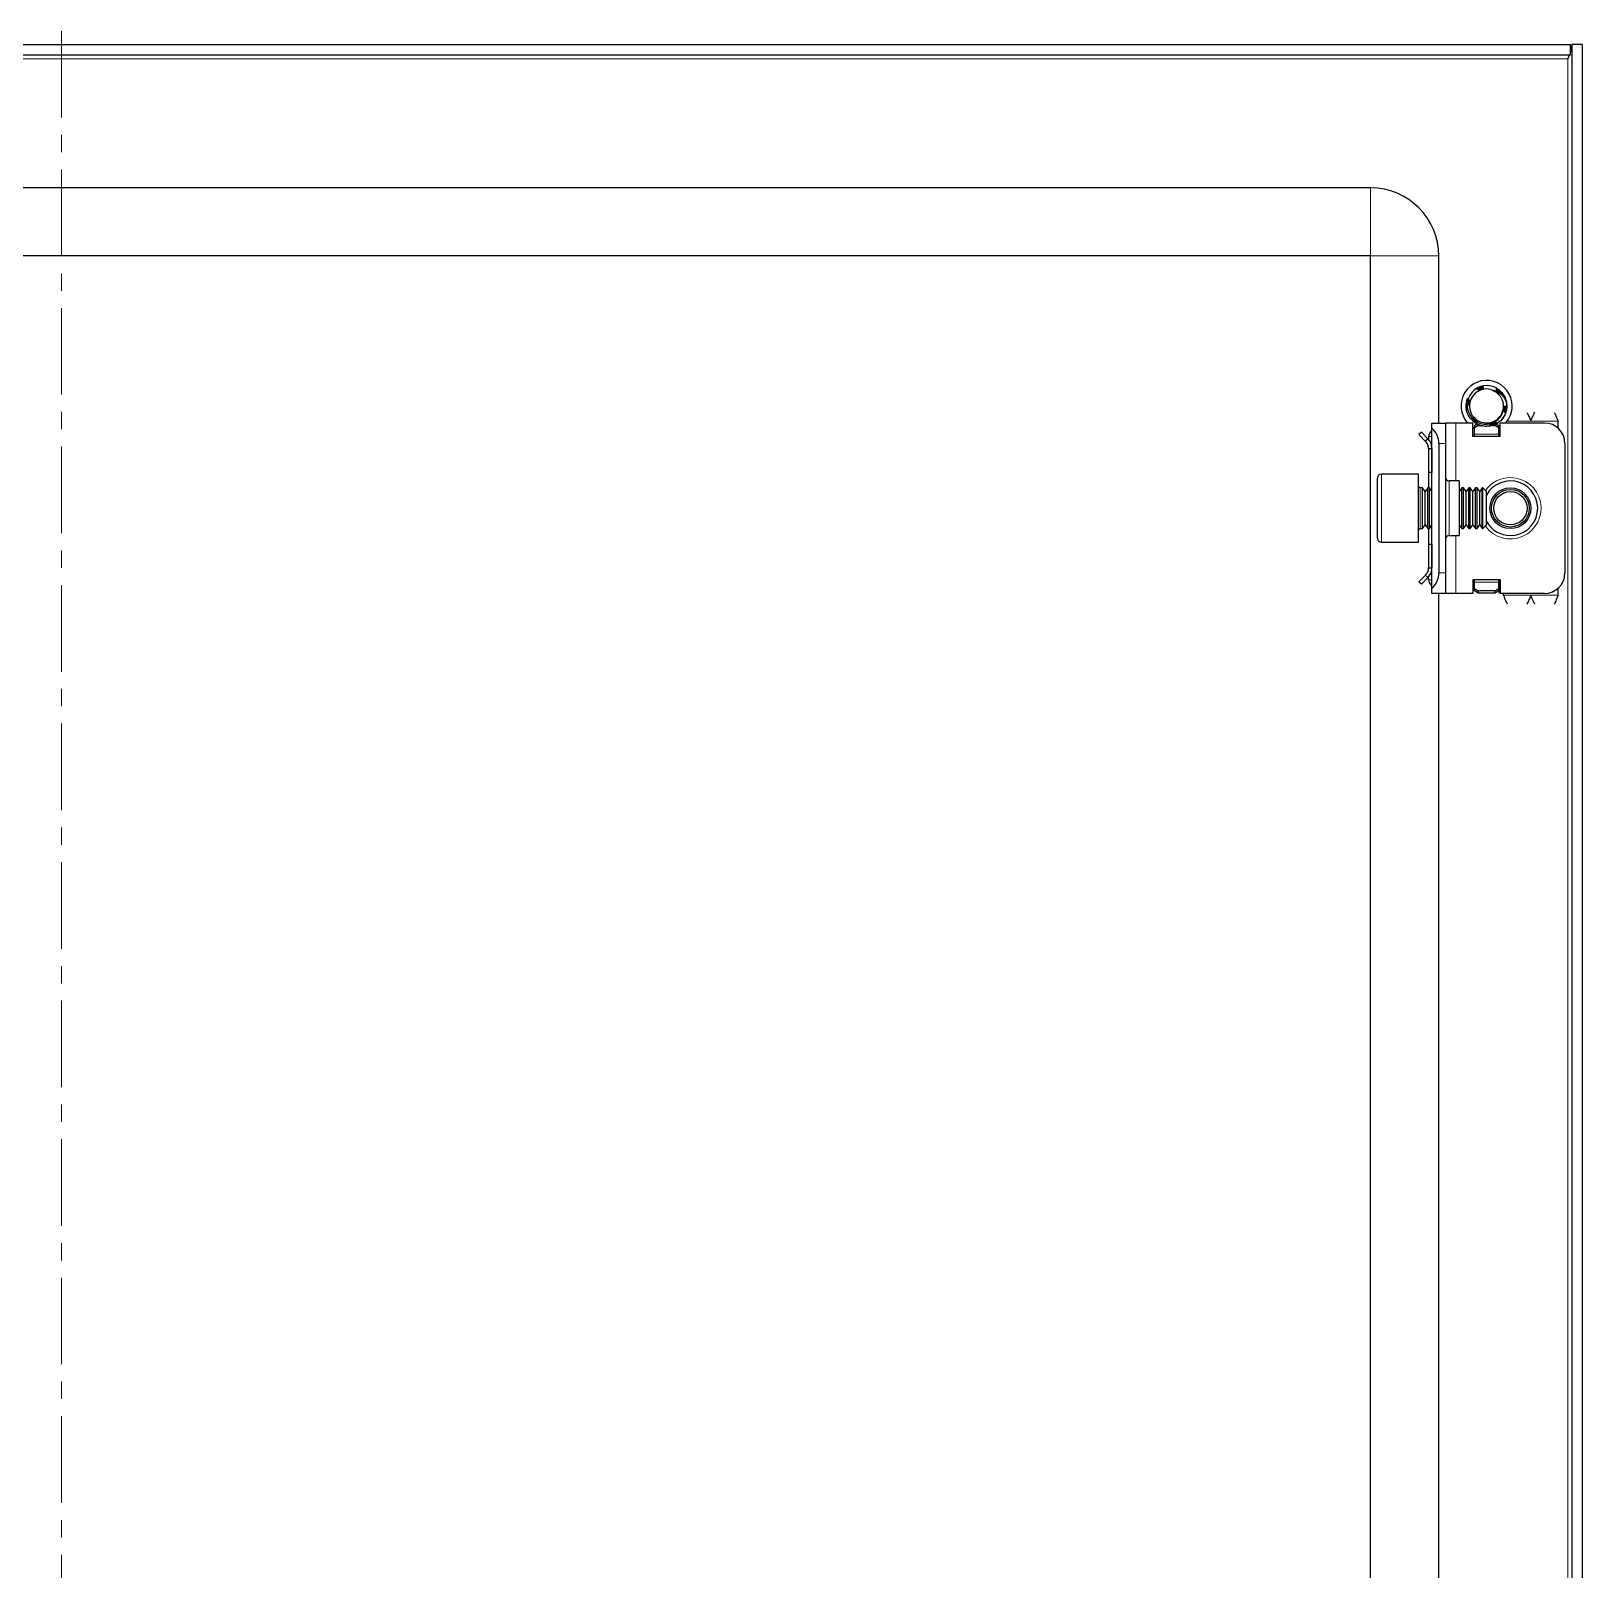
# Model space of a CAD drawing. Header units: millimetres. Extents: x 72 to 1389, y -869 to 1304.
# Drawn here: x 1160.8 to 1388.3, y 976.9 to 1202.7 of the extents above; entities that cross this region are included whole.
import ezdxf

# ---------------------------------------------------------------- set-up
doc = ezdxf.new("R2010")
doc.units = ezdxf.units.MM
doc.linetypes.add('CENTERX2', pattern=[20.32, 12.7, -2.54, 2.54, -2.54])
doc.layers.add('FORMAT', color=7, linetype='Continuous')

msp = doc.modelspace()

# ---------------------------------------------------------------- linework, layer by layer
at = {"color": 7, "linetype": 'Continuous', "lineweight": 25}
for p, q in [((944.01, 1200.7), (1386.61, 1200.7)), ((944.01, 1199.2), (1386.61, 1199.2)), ((1386.45, 1199.2), (1386.21, 1198.6)), ((1386.61, 1199.2), (1386.61, 1200.7)), ((1388.31, 1200.7), (1386.81, 1200.7)), ((1386.81, 1200.7), (1386.81, -760.3)), ((1388.31, 1200.7), (1388.31, -760.3)), ((1357.31, 1179.7), (973.31, 1179.7)), ((1357.31, 1169.7), (973.31, 1169.7)), ((1357.31, -729.3), (1357.31, 1169.7)), ((1367.31, 1145.2), (1367.31, 1169.7)), ((1372.68, 1150.23), (1372.89, 1150.34)), ((1372.86, 1150.33), (1372.81, 1150.31)), ((1372.86, 1150.26), (1372.81, 1150.31)), ((1372.86, 1150.33), (1373.08, 1150.41)), ((1373.04, 1150.42), (1373, 1150.4)), ((1373.23, 1150.5), (1373.19, 1150.49)), ((1373.23, 1150.5), (1373.46, 1150.57)), ((1373.43, 1150.57), (1373.38, 1150.56)), ((1373.62, 1150.62), (1373.57, 1150.61)), ((1374.5, 1150.7), (1373.76, 1150.63)), ((1376, 1150.18), (1375.96, 1150.21)), ((1376.17, 1150.05), (1376.13, 1150.09)), ((1376.33, 1149.92), (1376.29, 1149.95)), ((1376.47, 1149.78), (1376.43, 1149.82)), ((1376.47, 1149.78), (1376.59, 1149.65)), ((1376.58, 1149.66), (1376.56, 1149.68)), ((1371.31, 1147.8), (1371.34, 1148.05)), ((1371.31, 1147.59), (1371.33, 1147.83)), ((1371.31, 1147.8), (1371.31, 1147.75)), ((1371.31, 1147.59), (1371.31, 1147.54)), ((1371.32, 1148), (1371.32, 1147.95)), ((1371.32, 1147.39), (1371.33, 1147.35)), ((1371.35, 1148.21), (1371.34, 1148.16)), ((1371.35, 1147.2), (1371.36, 1147.16)), ((1371.39, 1148.41), (1371.38, 1148.36)), ((1371.39, 1148.41), (1371.47, 1148.64)), ((1371.39, 1147.02), (1371.4, 1146.97)), ((1371.44, 1148.59), (1371.43, 1148.55)), ((1371.43, 1146.84), (1371.45, 1146.8)), ((1371.49, 1146.66), (1371.5, 1146.65)), ((1376.6, 1148.57), (1376.76, 1148.16)), ((1377.08, 1146.59), (1376.97, 1146.4)), ((1377.09, 1146.58), (1376.99, 1146.4)), ((1377.14, 1146.72), (1377.16, 1146.76)), ((1377.2, 1146.9), (1377.21, 1146.95)), ((1377.3, 1147.51), (1377.24, 1147.2)), ((1377.24, 1147.1), (1377.25, 1147.14)), ((1377.28, 1147.3), (1377.29, 1147.35)), ((1377.3, 1147.51), (1377.3, 1147.56)), ((1377.31, 1147.7), (1377.31, 1147.7)), ((1366.31, 1145.2), (1368.31, 1145.2)), ((1366.31, 1144.44), (1366.31, 1145.2)), ((1366.31, 1120.97), (1366.31, 1144.44)), ((1368.31, 1145.2), (1368.31, 1142.2)), ((1369.81, 1145.2), (1368.31, 1145.2)), ((1372.31, 1145.2), (1369.81, 1145.2)), ((1372.08, 1145.69), (1372.11, 1145.66)), ((1372.21, 1145.55), (1372.25, 1145.52)), ((1372.31, 1143.2), (1372.31, 1145.2)), ((1372.56, 1144.39), (1372.31, 1144.53)), ((1372.53, 1145.29), (1372.32, 1145.47)), ((1372.36, 1145.42), (1372.4, 1145.38)), ((1372.53, 1145.29), (1372.57, 1145.26)), ((1372.56, 1144.82), (1372.9, 1145.07)), ((1373.06, 1144.82), (1372.56, 1144.47)), ((1372.56, 1144.47), (1372.56, 1144.82)), ((1372.56, 1143.56), (1372.56, 1144.47)), ((1372.7, 1145.17), (1372.74, 1145.14)), ((1372.87, 1145.07), (1372.73, 1145.18)), ((1372.87, 1145.07), (1372.88, 1145.18)), ((1372.87, 1145.07), (1372.92, 1145.04)), ((1373.06, 1144.82), (1373.46, 1144.82)), ((1373.41, 1144.84), (1373.21, 1144.95)), ((1373.23, 1144.9), (1373.27, 1144.89)), ((1373.41, 1144.84), (1373.45, 1144.83)), ((1373.59, 1144.79), (1373.63, 1144.78)), ((1374.76, 1144.74), (1374.57, 1144.71)), ((1374.91, 1144.76), (1374.95, 1144.77)), ((1375.15, 1144.82), (1375.56, 1144.82)), ((1376.06, 1144.47), (1375.56, 1144.82)), ((1375.65, 1145.11), (1376.06, 1144.82)), ((1376.06, 1144.82), (1376.06, 1144.47)), ((1376.06, 1144.47), (1376.06, 1143.56)), ((1376.31, 1144.53), (1376.11, 1144.41)), ((1376.11, 1144.41), (1376.11, 1143.2)), ((1376.31, 1143.2), (1376.31, 1145.2)), ((1382.81, 1145.2), (1376.31, 1145.2)), ((1376.54, 1145.77), (1376.43, 1145.58)), ((1384.81, 1144.44), (1384.81, 1145.45)), ((1364.75, 1143.84), (1364.39, 1143.49)), ((1365.37, 1142.51), (1364.39, 1143.49)), ((1365.72, 1142.87), (1364.75, 1143.84)), ((1365.37, 1142.51), (1365.72, 1142.87)), ((1365.81, 1143.2), (1365.81, 1142.81)), ((1366.1, 1143.91), (1366.31, 1144.12)), ((1367.31, 1142.2), (1367.31, 1123.2)), ((1368.31, 1142.2), (1368.31, 1123.2)), ((1376.31, 1143.2), (1372.31, 1143.2)), ((1372.56, 1143.2), (1372.56, 1143.56)), ((1376.06, 1143.56), (1376.06, 1143.2)), ((1385.81, 1142.2), (1385.81, 1123.2)), ((1365.81, 1141.45), (1366.31, 1141.45)), ((1365.81, 1141.45), (1365.81, 1137.95)), ((1366.31, 1141.45), (1366.31, 1137.95)), ((1364.31, 1137.7), (1358.91, 1137.7)), ((1364.31, 1127.7), (1364.31, 1137.7)), ((1366.31, 1137.95), (1365.81, 1137.95)), ((1365.81, 1137.95), (1365.81, 1135.7)), ((1358.31, 1128.3), (1358.31, 1137.1)), ((1364.92, 1135.7), (1364.56, 1135.7)), ((1365.31, 1135.15), (1364.92, 1135.7)), ((1364.92, 1135.23), (1364.92, 1135.7)), ((1364.92, 1129.7), (1364.92, 1135.23)), ((1365.69, 1135.7), (1365.31, 1135.15)), ((1365.31, 1134.76), (1365.31, 1135.15)), ((1365.92, 1135.7), (1365.69, 1135.7)), ((1365.69, 1135.23), (1365.69, 1135.7)), ((1365.69, 1129.7), (1365.69, 1135.23)), ((1366.31, 1135.15), (1365.92, 1135.7)), ((1365.92, 1135.23), (1365.92, 1135.7)), ((1365.92, 1129.7), (1365.92, 1135.23)), ((1370.31, 1136.7), (1368.81, 1136.7)), ((1370.31, 1136.7), (1370.31, 1128.7)), ((1370.69, 1135.7), (1370.31, 1135.15)), ((1370.92, 1135.7), (1370.69, 1135.7)), ((1370.69, 1135.23), (1370.69, 1135.7)), ((1370.69, 1129.7), (1370.69, 1135.23)), ((1371.31, 1135.15), (1370.92, 1135.7)), ((1370.92, 1135.23), (1370.92, 1135.7)), ((1370.92, 1129.7), (1370.92, 1135.23)), ((1371.69, 1135.7), (1371.31, 1135.15)), ((1371.31, 1134.76), (1371.31, 1135.15)), ((1371.92, 1135.7), (1371.69, 1135.7)), ((1371.69, 1135.23), (1371.69, 1135.7)), ((1371.69, 1129.7), (1371.69, 1135.23)), ((1372.31, 1135.15), (1371.92, 1135.7)), ((1371.92, 1135.23), (1371.92, 1135.7)), ((1371.92, 1129.7), (1371.92, 1135.23)), ((1372.69, 1135.7), (1372.31, 1135.15)), ((1372.31, 1134.76), (1372.31, 1135.15)), ((1372.92, 1135.7), (1372.69, 1135.7)), ((1372.69, 1135.23), (1372.69, 1135.7)), ((1372.69, 1129.7), (1372.69, 1135.23)), ((1373.31, 1135.15), (1372.92, 1135.7)), ((1372.92, 1135.23), (1372.92, 1135.7)), ((1372.92, 1129.7), (1372.92, 1135.23)), ((1373.69, 1135.7), (1373.31, 1135.15)), ((1373.31, 1134.76), (1373.31, 1135.15)), ((1373.75, 1135.7), (1373.69, 1135.7)), ((1373.69, 1135.23), (1373.69, 1135.7)), ((1373.69, 1129.7), (1373.69, 1135.23)), ((1374.31, 1135.15), (1373.75, 1135.7)), ((1373.75, 1129.7), (1373.75, 1135.7)), ((1374.31, 1130.26), (1374.31, 1135.15)), ((1365.31, 1130.26), (1365.31, 1134.76)), ((1371.31, 1130.26), (1371.31, 1134.76)), ((1372.31, 1130.26), (1372.31, 1134.76)), ((1373.31, 1130.26), (1373.31, 1134.76)), ((1364.56, 1129.7), (1364.92, 1129.7)), ((1364.92, 1129.7), (1365.31, 1130.26)), ((1365.31, 1130.26), (1365.69, 1129.7)), ((1365.69, 1129.7), (1365.92, 1129.7)), ((1365.81, 1129.7), (1365.81, 1127.45)), ((1365.92, 1129.7), (1366.31, 1130.26)), ((1368.81, 1128.7), (1370.31, 1128.7)), ((1370.31, 1130.26), (1370.69, 1129.7)), ((1370.69, 1129.7), (1370.92, 1129.7)), ((1370.92, 1129.7), (1371.31, 1130.26)), ((1371.31, 1130.26), (1371.69, 1129.7)), ((1371.69, 1129.7), (1371.92, 1129.7)), ((1371.92, 1129.7), (1372.31, 1130.26)), ((1372.31, 1130.26), (1372.69, 1129.7)), ((1372.69, 1129.7), (1372.92, 1129.7)), ((1372.92, 1129.7), (1373.31, 1130.26)), ((1373.31, 1130.26), (1373.69, 1129.7)), ((1373.69, 1129.7), (1373.75, 1129.7)), ((1373.75, 1129.7), (1374.31, 1130.26)), ((1358.91, 1127.7), (1364.31, 1127.7)), ((1365.81, 1127.45), (1366.31, 1127.45)), ((1365.81, 1127.45), (1365.81, 1123.95)), ((1366.31, 1127.45), (1366.31, 1123.95)), ((1365.81, 1123.95), (1366.31, 1123.95)), ((1365.37, 1122.89), (1364.39, 1121.92)), ((1364.75, 1121.56), (1364.39, 1121.92)), ((1365.72, 1122.54), (1364.75, 1121.56)), ((1365.37, 1122.89), (1365.72, 1122.54)), ((1365.81, 1122.2), (1365.81, 1122.66)), ((1366.31, 1121.29), (1366.1, 1121.5)), ((1368.31, 1123.2), (1368.31, 1120.2)), ((1376.31, 1122.2), (1372.31, 1122.2)), ((1372.31, 1122.2), (1372.31, 1120.2)), ((1372.56, 1121.85), (1372.56, 1122.2)), ((1372.56, 1120.93), (1372.56, 1121.85)), ((1376.06, 1122.2), (1376.06, 1121.85)), ((1376.06, 1121.85), (1376.06, 1120.93)), ((1376.11, 1122.2), (1376.11, 1120.32)), ((1376.31, 1122.2), (1376.31, 1120.2)), ((1366.31, 1120.2), (1366.31, 1120.97)), ((1368.31, 1120.2), (1366.31, 1120.2)), ((1367.31, 545.2), (1367.31, 1120.2)), ((1369.81, 1120.2), (1368.31, 1120.2)), ((1372.31, 1120.2), (1369.81, 1120.2)), ((1372.56, 1120.93), (1373.06, 1120.58)), ((1372.56, 1120.58), (1372.56, 1120.93)), ((1373.06, 1120.23), (1372.56, 1120.58)), ((1375.56, 1120.58), (1373.06, 1120.58)), ((1373.06, 1120.58), (1373.06, 1120.23)), ((1375.56, 1120.23), (1373.06, 1120.23)), ((1375.56, 1120.58), (1376.06, 1120.93)), ((1375.56, 1120.23), (1375.56, 1120.58)), ((1376.06, 1120.58), (1375.56, 1120.23)), ((1376.06, 1120.93), (1376.06, 1120.58)), ((1376.11, 1120.32), (1376.31, 1120.32)), ((1382.81, 1120.2), (1376.31, 1120.2)), ((1376.81, 1119.95), (1376.81, 1120.2)), ((1384.81, 1119.95), (1384.81, 1120.97))]:
    msp.add_line(p, q, dxfattribs=at)
at = {"color": 8, "linetype": 'Continuous', "lineweight": 18}
for p, q in [((944.41, 1198.6), (1386.21, 1198.6)), ((1386.21, 1198.6), (1386.21, -758.2)), ((1357.31, 1169.7), (1357.31, 1179.7)), ((1357.31, 1169.7), (1367.31, 1169.7)), ((1369.81, 1145.2), (1369.81, 1136.7)), ((1377.31, 1145.45), (1380.81, 1145.45)), ((1384.81, 1145.45), (1380.81, 1145.45)), ((1366.31, 1143.2), (1365.81, 1143.2)), ((1366.31, 1143.7), (1366.1, 1143.91)), ((1368.31, 1142.2), (1367.31, 1142.2)), ((1376.06, 1143.56), (1372.56, 1143.56)), ((1358.91, 1137.7), (1358.91, 1127.7)), ((1364.56, 1135.7), (1364.56, 1131.09)), ((1368.81, 1136.7), (1368.81, 1128.7)), ((1364.56, 1131.09), (1364.56, 1129.7)), ((1369.81, 1128.7), (1369.81, 1120.2)), ((1366.31, 1122.2), (1365.81, 1122.2)), ((1366.31, 1121.7), (1366.1, 1121.5)), ((1367.31, 1123.2), (1368.31, 1123.2)), ((1372.56, 1121.85), (1376.06, 1121.85)), ((1380.81, 1119.95), (1376.81, 1119.95)), ((1384.81, 1119.95), (1380.81, 1119.95))]:
    msp.add_line(p, q, dxfattribs=at)
at = {"color": 7, "linetype": 'Continuous', "lineweight": 25}
for radius in [3, 2.76, 2.45]:
    msp.add_circle((1377.81, 1132.7), radius, dxfattribs=at)
for centre, radius, start, end in [((1357.31, 1169.7), 10, 0, 90), ((1374.31, 1147.7), 3.75, 0, 221.8103), ((1374.31, 1147.7), 2.5, 108.5944, 168.5944), ((1374.31, 1147.7), 2.5, 75.8881, 108.5944), ((1374.31, 1147.7), 3, 59.9286, 86.2193), ((1374.31, 1147.7), 3, 360, 40.7437), ((1374.31, 1147.7), 2.5, 168.5944, 228.5944), ((1374.31, 1147.7), 2.5, 288.5944, 348.5944), ((1374.31, 1147.7), 2.5, 348.5944, 10.5165), ((1374.31, 1147.7), 3.75, 318.1897, 0), ((1364.31, 1142.2), 3, 360, 48.1897), ((1374.31, 1147.7), 2.5, 228.5944, 288.5944), ((1382.81, 1142.2), 3, 360, 90), ((1366.81, 1143.2), 1, 135, 180), ((1358.91, 1137.1), 0.6, 90, 180), ((1364.56, 1135.95), 0.25, 180, 270), ((1368.81, 1137.2), 0.5, 180, 270), ((1377.81, 1132.7), 4, 270, 151.045), ((1377.81, 1132.7), 4, 208.955, 270), ((1358.91, 1128.3), 0.6, 180, 270), ((1364.56, 1129.45), 0.25, 90, 180), ((1368.81, 1128.2), 0.5, 90, 180), ((1366.81, 1122.2), 1, 180, 225), ((1364.31, 1123.2), 3, 311.8103, 360), ((1382.81, 1123.2), 3, 270, 360)]:
    msp.add_arc(centre, radius, start, end, dxfattribs=at)
at = {"color": 8, "linetype": 'Continuous', "lineweight": 18}
for start, end in [(215.4622, 90), (90, 144.5378)]:
    msp.add_arc((1377.81, 1132.7), 4.5, start, end, dxfattribs=at)
at = {"color": 7, "linetype": 'Continuous', "lineweight": 25}
msp.add_open_spline([(1386.21, 1198.6), (1386.24, 1198.68), (1386.31, 1198.84), (1386.41, 1199.04), (1386.51, 1199.18), (1386.57, 1199.19), (1386.61, 1199.2)], degree=3, dxfattribs=at)
for points, knots in [([(1386.81, 1200.7), (1386.8, 1200.52), (1386.77, 1200.16), (1386.69, 1199.79), (1386.61, 1199.59), (1386.61, 1199.58)], [0, 0, 0, 0, 0.48755, 0.9750699, 1, 1, 1, 1]), ([(1371.43, 1148.53), (1371.44, 1148.56), (1371.45, 1148.67), (1371.51, 1148.77), (1371.55, 1148.85)], [0, 0, 0, 0, 0.218168, 1, 1, 1, 1]), ([(1372.84, 1150.25), (1372.77, 1150.21), (1372.42, 1149.98), (1371.93, 1149.47), (1371.71, 1148.92), (1371.61, 1148.67)], [0, 0, 0, 0, 0.128781, 0.613629, 1, 1, 1, 1]), ([(1373.51, 1150.07), (1373.5, 1150.07), (1373.45, 1150.05), (1373.37, 1150.04), (1373.27, 1150.04), (1373.18, 1150.05), (1373.09, 1150.08), (1373.01, 1150.11), (1372.94, 1150.16), (1372.88, 1150.21), (1372.85, 1150.24), (1372.84, 1150.25)], [0, 0, 0, 0, 0.0429601, 0.1733, 0.2742626, 0.4010814, 0.5277159, 0.6542588, 0.7807587, 0.9368521, 1, 1, 1, 1]), ([(1372.86, 1150.33), (1372.89, 1150.31), (1372.95, 1150.27), (1373.02, 1150.2), (1373.06, 1150.14), (1373.08, 1150.1), (1373.08, 1150.09)], [0, 0, 0, 0, 0.3195142, 0.6084926, 0.891527, 1, 1, 1, 1]), ([(1373.15, 1150.06), (1373.15, 1150.07), (1373.15, 1150.1), (1373.14, 1150.17), (1373.1, 1150.26), (1373.06, 1150.34), (1373.02, 1150.38), (1373, 1150.4)], [0, 0, 0, 0, 0.00279, 0.269575, 0.536371, 0.765499, 1, 1, 1, 1]), ([(1373.04, 1150.42), (1373.07, 1150.4), (1373.13, 1150.36), (1373.19, 1150.28), (1373.23, 1150.2), (1373.26, 1150.12), (1373.26, 1150.07), (1373.26, 1150.05)], [0, 0, 0, 0, 0.234253, 0.442787, 0.646465, 0.841043, 1, 1, 1, 1]), ([(1373.3, 1150.04), (1373.3, 1150.07), (1373.31, 1150.14), (1373.3, 1150.23), (1373.28, 1150.33), (1373.24, 1150.41), (1373.2, 1150.46), (1373.19, 1150.49)], [0, 0, 0, 0, 0.181695, 0.396783, 0.61186, 0.803681, 1, 1, 1, 1]), ([(1373.23, 1150.5), (1373.26, 1150.48), (1373.31, 1150.43), (1373.36, 1150.35), (1373.39, 1150.27), (1373.41, 1150.18), (1373.41, 1150.11), (1373.4, 1150.07), (1373.39, 1150.05)], [0, 0, 0, 0, 0.208724, 0.39105, 0.568219, 0.73683, 0.894853, 1, 1, 1, 1]), ([(1373.42, 1150.05), (1373.42, 1150.06), (1373.44, 1150.1), (1373.45, 1150.17), (1373.46, 1150.27), (1373.45, 1150.37), (1373.43, 1150.47), (1373.4, 1150.53), (1373.38, 1150.56)], [0, 0, 0, 0, 0.043388, 0.23288, 0.422274, 0.611632, 0.803279, 1, 1, 1, 1]), ([(1373.43, 1150.57), (1373.45, 1150.54), (1373.49, 1150.49), (1373.53, 1150.4), (1373.55, 1150.32), (1373.55, 1150.24), (1373.54, 1150.16), (1373.52, 1150.11), (1373.5, 1150.08), (1373.5, 1150.07)], [0, 0, 0, 0, 0.198483, 0.367712, 0.531083, 0.685778, 0.830503, 0.965152, 1, 1, 1, 1]), ([(1373.76, 1150.63), (1373.77, 1150.61), (1373.79, 1150.56), (1373.8, 1150.49), (1373.8, 1150.41), (1373.79, 1150.33), (1373.75, 1150.25), (1373.69, 1150.17), (1373.59, 1150.1), (1373.53, 1150.08), (1373.51, 1150.07)], [0, 0, 0, 0, 0.0986313, 0.2385412, 0.3785316, 0.4989503, 0.6010273, 0.777401, 0.9101004, 1, 1, 1, 1]), ([(1373.53, 1150.09), (1373.54, 1150.11), (1373.57, 1150.16), (1373.6, 1150.25), (1373.61, 1150.35), (1373.61, 1150.47), (1373.59, 1150.56), (1373.57, 1150.61)], [0, 0, 0, 0, 0.13286, 0.29106, 0.491007, 0.69089, 1, 1, 1, 1]), ([(1373.62, 1150.62), (1373.63, 1150.6), (1373.66, 1150.54), (1373.68, 1150.46), (1373.69, 1150.38), (1373.68, 1150.3), (1373.66, 1150.2), (1373.62, 1150.15), (1373.59, 1150.11)], [0, 0, 0, 0, 0.16279, 0.324686, 0.479688, 0.626058, 0.76302, 1, 1, 1, 1]), ([(1373.61, 1150.12), (1373.61, 1150.13), (1373.64, 1150.15), (1373.68, 1150.21), (1373.72, 1150.29), (1373.75, 1150.38), (1373.77, 1150.47), (1373.77, 1150.56), (1373.76, 1150.61), (1373.76, 1150.63)], [0, 0, 0, 0, 0.036757, 0.196192, 0.355485, 0.51469, 0.719746, 0.882005, 1, 1, 1, 1]), ([(1374.92, 1150.13), (1375.2, 1150.07), (1375.5, 1150.02), (1375.76, 1149.89), (1375.77, 1149.89)], [0, 0, 0, 0, 0.965671, 1, 1, 1, 1]), ([(1374.92, 1150.13), (1375.01, 1150.09), (1375.15, 1150.03), (1375.27, 1149.96), (1375.31, 1149.94)], [0, 0, 0, 0, 0.681733, 1, 1, 1, 1]), ([(1375.31, 1149.94), (1375.39, 1149.9), (1375.71, 1149.74), (1376.22, 1149.32), (1376.47, 1148.82), (1376.6, 1148.57)], [0, 0, 0, 0, 0.130652, 0.560007, 1, 1, 1, 1]), ([(1375.77, 1149.89), (1375.77, 1149.91), (1375.76, 1149.95), (1375.75, 1150.03), (1375.75, 1150.12), (1375.77, 1150.21), (1375.8, 1150.27), (1375.81, 1150.3)], [0, 0, 0, 0, 0.113604, 0.31095, 0.508229, 0.75166, 1, 1, 1, 1]), ([(1375.83, 1150.29), (1375.83, 1150.25), (1375.82, 1150.18), (1375.8, 1150.09), (1375.77, 1150.03), (1375.75, 1150), (1375.75, 1150)], [0, 0, 0, 0, 0.357139, 0.680979, 0.998183, 1, 1, 1, 1]), ([(1375.77, 1149.91), (1375.79, 1149.93), (1375.84, 1149.97), (1375.89, 1150.04), (1375.94, 1150.12), (1375.95, 1150.18), (1375.96, 1150.21)], [0, 0, 0, 0, 0.228254, 0.510351, 0.752319, 1, 1, 1, 1]), ([(1376.38, 1149.48), (1376.36, 1149.48), (1376.32, 1149.47), (1376.23, 1149.46), (1376.13, 1149.48), (1376.04, 1149.51), (1375.96, 1149.56), (1375.88, 1149.65), (1375.81, 1149.77), (1375.78, 1149.85), (1375.77, 1149.89)], [0, 0, 0, 0, 0.073646, 0.169563, 0.351373, 0.438893, 0.519676, 0.682906, 0.8512, 1, 1, 1, 1]), ([(1376, 1150.18), (1376, 1150.14), (1375.99, 1150.07), (1375.96, 1149.98), (1375.91, 1149.9), (1375.86, 1149.84), (1375.82, 1149.81), (1375.8, 1149.8)], [0, 0, 0, 0, 0.240212, 0.454711, 0.664287, 0.864517, 1, 1, 1, 1]), ([(1375.81, 1149.77), (1375.84, 1149.78), (1375.9, 1149.8), (1375.97, 1149.86), (1376.04, 1149.93), (1376.1, 1150), (1376.12, 1150.06), (1376.13, 1150.09)], [0, 0, 0, 0, 0.172104, 0.391099, 0.610089, 0.802801, 1, 1, 1, 1]), ([(1376.17, 1150.05), (1376.16, 1150.02), (1376.15, 1149.95), (1376.1, 1149.87), (1376.05, 1149.79), (1375.98, 1149.74), (1375.92, 1149.7), (1375.88, 1149.69), (1375.86, 1149.68)], [0, 0, 0, 0, 0.209239, 0.392702, 0.571062, 0.740844, 0.899958, 1, 1, 1, 1]), ([(1375.88, 1149.66), (1375.89, 1149.66), (1375.93, 1149.67), (1376, 1149.69), (1376.09, 1149.74), (1376.17, 1149.8), (1376.24, 1149.87), (1376.27, 1149.93), (1376.29, 1149.95)], [0, 0, 0, 0, 0.0505, 0.241124, 0.431653, 0.622154, 0.808692, 1, 1, 1, 1]), ([(1376.33, 1149.92), (1376.31, 1149.89), (1376.29, 1149.83), (1376.23, 1149.75), (1376.17, 1149.69), (1376.1, 1149.64), (1376.03, 1149.61), (1375.97, 1149.6), (1375.94, 1149.6), (1375.94, 1149.6)], [0, 0, 0, 0, 0.198035, 0.367663, 0.531495, 0.686664, 0.831818, 0.981917, 1, 1, 1, 1]), ([(1375.95, 1149.58), (1375.96, 1149.58), (1375.99, 1149.58), (1376.06, 1149.59), (1376.14, 1149.61), (1376.22, 1149.64), (1376.3, 1149.68), (1376.37, 1149.74), (1376.41, 1149.79), (1376.43, 1149.82)], [0, 0, 0, 0, 0.018281, 0.175639, 0.332896, 0.490097, 0.647274, 0.821632, 1, 1, 1, 1]), ([(1376.47, 1149.78), (1376.45, 1149.76), (1376.42, 1149.7), (1376.36, 1149.64), (1376.3, 1149.59), (1376.23, 1149.55), (1376.15, 1149.53), (1376.08, 1149.52), (1376.03, 1149.54), (1376, 1149.54)], [0, 0, 0, 0, 0.159446, 0.318034, 0.469983, 0.61348, 0.747649, 0.872856, 1, 1, 1, 1]), ([(1376.02, 1149.53), (1376.05, 1149.52), (1376.11, 1149.51), (1376.19, 1149.51), (1376.27, 1149.52), (1376.35, 1149.54), (1376.46, 1149.59), (1376.52, 1149.64), (1376.56, 1149.68)], [0, 0, 0, 0, 0.149407, 0.278563, 0.407661, 0.536722, 0.727045, 1, 1, 1, 1]), ([(1376.58, 1149.66), (1376.56, 1149.64), (1376.53, 1149.59), (1376.47, 1149.53), (1376.41, 1149.5), (1376.38, 1149.49), (1376.38, 1149.48)], [0, 0, 0, 0, 0.315056, 0.630194, 0.945514, 1, 1, 1, 1]), ([(1376.38, 1149.48), (1376.4, 1149.46), (1376.65, 1149.24), (1376.99, 1148.78), (1377.23, 1148.17), (1377.29, 1147.82), (1377.31, 1147.7)], [0, 0, 0, 0, 0.050685, 0.485619, 0.826643, 1, 1, 1, 1]), ([(1371.31, 1147.8), (1371.34, 1147.81), (1371.4, 1147.84), (1371.5, 1147.87), (1371.58, 1147.87), (1371.64, 1147.86), (1371.66, 1147.86)], [0, 0, 0, 0, 0.2937792, 0.5589816, 0.8184942, 1, 1, 1, 1]), ([(1371.53, 1147.77), (1371.51, 1147.77), (1371.47, 1147.78), (1371.39, 1147.77), (1371.34, 1147.75), (1371.31, 1147.75)], [0, 0, 0, 0, 0.236131, 0.613435, 1, 1, 1, 1]), ([(1372.08, 1145.69), (1371.96, 1145.84), (1371.68, 1146.19), (1371.39, 1146.85), (1371.33, 1147.36), (1371.31, 1147.61)], [0, 0, 0, 0, 0.274163, 0.639603, 1, 1, 1, 1]), ([(1371.32, 1148), (1371.36, 1148.02), (1371.42, 1148.04), (1371.52, 1148.05), (1371.61, 1148.05), (1371.69, 1148.03), (1371.75, 1148.01), (1371.77, 1147.99), (1371.77, 1147.99)], [0, 0, 0, 0, 0.227908, 0.430276, 0.627707, 0.816134, 0.99284, 1, 1, 1, 1]), ([(1371.7, 1147.9), (1371.7, 1147.91), (1371.66, 1147.93), (1371.59, 1147.95), (1371.5, 1147.97), (1371.4, 1147.97), (1371.35, 1147.96), (1371.32, 1147.95)], [0, 0, 0, 0, 0.0501556, 0.3045132, 0.5588802, 0.7769031, 1, 1, 1, 1]), ([(1371.42, 1146.96), (1371.4, 1147), (1371.34, 1147.15), (1371.33, 1147.31), (1371.32, 1147.43)], [0, 0, 0, 0, 0.28291, 1, 1, 1, 1]), ([(1371.78, 1148.02), (1371.76, 1148.04), (1371.71, 1148.08), (1371.62, 1148.13), (1371.53, 1148.15), (1371.43, 1148.17), (1371.37, 1148.16), (1371.34, 1148.16)], [0, 0, 0, 0, 0.19243, 0.403622, 0.614801, 0.805152, 1, 1, 1, 1]), ([(1371.35, 1148.21), (1371.38, 1148.22), (1371.45, 1148.23), (1371.55, 1148.23), (1371.63, 1148.22), (1371.71, 1148.19), (1371.78, 1148.15), (1371.81, 1148.12), (1371.83, 1148.1)], [0, 0, 0, 0, 0.205811, 0.38496, 0.558827, 0.724121, 0.878934, 1, 1, 1, 1]), ([(1371.81, 1148.15), (1371.79, 1148.17), (1371.75, 1148.22), (1371.67, 1148.28), (1371.58, 1148.32), (1371.48, 1148.35), (1371.41, 1148.36), (1371.38, 1148.36)], [0, 0, 0, 0, 0.183111, 0.381533, 0.579913, 0.787111, 1, 1, 1, 1]), ([(1371.39, 1148.41), (1371.43, 1148.41), (1371.49, 1148.42), (1371.59, 1148.41), (1371.67, 1148.38), (1371.74, 1148.34), (1371.8, 1148.29), (1371.83, 1148.25), (1371.84, 1148.23)], [0, 0, 0, 0, 0.207037, 0.38272, 0.55212, 0.712365, 0.86221, 1, 1, 1, 1]), ([(1371.85, 1148.24), (1371.84, 1148.26), (1371.82, 1148.31), (1371.76, 1148.37), (1371.69, 1148.44), (1371.6, 1148.49), (1371.52, 1148.53), (1371.46, 1148.54), (1371.43, 1148.55)], [0, 0, 0, 0, 0.112687, 0.266978, 0.464332, 0.661607, 0.829157, 1, 1, 1, 1]), ([(1371.57, 1146.48), (1371.57, 1146.48), (1371.49, 1146.6), (1371.46, 1146.73), (1371.43, 1146.86)], [0, 0, 0, 0, 0.025928, 1, 1, 1, 1]), ([(1371.44, 1148.59), (1371.47, 1148.59), (1371.53, 1148.59), (1371.61, 1148.57), (1371.69, 1148.53), (1371.75, 1148.48), (1371.8, 1148.43), (1371.84, 1148.37), (1371.86, 1148.32), (1371.87, 1148.3), (1371.87, 1148.29)], [0, 0, 0, 0, 0.159812, 0.318711, 0.470648, 0.614013, 0.748131, 0.873387, 0.991083, 1, 1, 1, 1]), ([(1371.86, 1148.2), (1371.85, 1148.17), (1371.83, 1148.09), (1371.77, 1147.99), (1371.71, 1147.9), (1371.64, 1147.84), (1371.57, 1147.79), (1371.51, 1147.76), (1371.48, 1147.74), (1371.47, 1147.74)], [0, 0, 0, 0, 0.125166, 0.336769, 0.488675, 0.640371, 0.791962, 0.943503, 1, 1, 1, 1]), ([(1371.47, 1147.74), (1371.47, 1147.67), (1371.49, 1147.28), (1371.67, 1146.61), (1372.04, 1146.13), (1372.21, 1145.91)], [0, 0, 0, 0, 0.108003, 0.585763, 1, 1, 1, 1]), ([(1371.61, 1148.67), (1371.61, 1148.67), (1371.64, 1148.66), (1371.69, 1148.63), (1371.75, 1148.58), (1371.8, 1148.53), (1371.84, 1148.46), (1371.87, 1148.35), (1371.87, 1148.25), (1371.86, 1148.2), (1371.86, 1148.2)], [0, 0, 0, 0, 0.022761, 0.192243, 0.346896, 0.477535, 0.588677, 0.783334, 0.968624, 1, 1, 1, 1]), ([(1371.87, 1148.27), (1371.87, 1148.3), (1371.86, 1148.36), (1371.82, 1148.45), (1371.77, 1148.52), (1371.71, 1148.59), (1371.65, 1148.64), (1371.62, 1148.66), (1371.61, 1148.67)], [0, 0, 0, 0, 0.182737, 0.363423, 0.543947, 0.724373, 0.904747, 1, 1, 1, 1]), ([(1375.46, 1145.34), (1375.53, 1145.38), (1375.85, 1145.56), (1376.35, 1146.03), (1376.65, 1146.62), (1376.74, 1146.96), (1376.76, 1147.01)], [0, 0, 0, 0, 0.104785, 0.513079, 0.918136, 1, 1, 1, 1]), ([(1377.14, 1146.72), (1376.93, 1146.3), (1376.62, 1145.65), (1376.03, 1145.25), (1375.83, 1145.12)], [0, 0, 0, 0, 0.657042, 1, 1, 1, 1]), ([(1376.76, 1147.01), (1376.75, 1147.05), (1376.74, 1147.11), (1376.75, 1147.18), (1376.76, 1147.21)], [0, 0, 0, 0, 0.544473, 1, 1, 1, 1]), ([(1377.2, 1146.9), (1377.17, 1146.9), (1377.11, 1146.9), (1377.02, 1146.92), (1376.94, 1146.95), (1376.87, 1146.99), (1376.82, 1147.04), (1376.78, 1147.09), (1376.76, 1147.13), (1376.75, 1147.15)], [0, 0, 0, 0, 0.165667, 0.330522, 0.488809, 0.638525, 0.778629, 0.909213, 1, 1, 1, 1]), ([(1377.14, 1146.72), (1377.11, 1146.73), (1377.06, 1146.73), (1376.98, 1146.76), (1376.91, 1146.81), (1376.85, 1146.86), (1376.8, 1146.92), (1376.77, 1146.98), (1376.75, 1147.03), (1376.75, 1147.07), (1376.75, 1147.08)], [0, 0, 0, 0, 0.154027, 0.307095, 0.452862, 0.590123, 0.718565, 0.838856, 0.95247, 1, 1, 1, 1]), ([(1376.82, 1147.37), (1376.82, 1147.48), (1376.84, 1147.74), (1376.79, 1148), (1376.76, 1148.16)], [0, 0, 0, 0, 0.408521, 1, 1, 1, 1]), ([(1376.76, 1147.21), (1376.76, 1147.22), (1376.77, 1147.26), (1376.79, 1147.32), (1376.81, 1147.36), (1376.82, 1147.37)], [0, 0, 0, 0, 0.157682, 0.80304, 1, 1, 1, 1]), ([(1377.24, 1147.1), (1377.21, 1147.09), (1377.14, 1147.08), (1377.05, 1147.08), (1376.96, 1147.1), (1376.89, 1147.14), (1376.83, 1147.18), (1376.8, 1147.22), (1376.78, 1147.23)], [0, 0, 0, 0, 0.208898, 0.388587, 0.562428, 0.727295, 0.881578, 1, 1, 1, 1]), ([(1376.78, 1147.21), (1376.79, 1147.19), (1376.83, 1147.14), (1376.89, 1147.08), (1376.96, 1147.03), (1377.04, 1146.99), (1377.12, 1146.96), (1377.18, 1146.95), (1377.21, 1146.95)], [0, 0, 0, 0, 0.137266, 0.30795, 0.478578, 0.649185, 0.822833, 1, 1, 1, 1]), ([(1376.78, 1147.06), (1376.79, 1147.05), (1376.81, 1147.01), (1376.86, 1146.94), (1376.93, 1146.87), (1377.01, 1146.82), (1377.08, 1146.79), (1377.13, 1146.77), (1377.16, 1146.76)], [0, 0, 0, 0, 0.076151, 0.276704, 0.47712, 0.677473, 0.837574, 1, 1, 1, 1]), ([(1376.79, 1147.35), (1376.79, 1147.34), (1376.82, 1147.3), (1376.89, 1147.25), (1376.97, 1147.2), (1377.06, 1147.16), (1377.16, 1147.14), (1377.22, 1147.14), (1377.25, 1147.14)], [0, 0, 0, 0, 0.069872, 0.258455, 0.446951, 0.635422, 0.81547, 1, 1, 1, 1]), ([(1377.28, 1147.3), (1377.25, 1147.29), (1377.18, 1147.27), (1377.08, 1147.26), (1376.99, 1147.27), (1376.91, 1147.29), (1376.85, 1147.33), (1376.82, 1147.35), (1376.81, 1147.36)], [0, 0, 0, 0, 0.214065, 0.402363, 0.585629, 0.760234, 0.923894, 1, 1, 1, 1]), ([(1376.82, 1147.42), (1376.82, 1147.43), (1376.84, 1147.46), (1376.88, 1147.51), (1376.93, 1147.56), (1377, 1147.61), (1377.08, 1147.66), (1377.16, 1147.69), (1377.24, 1147.7), (1377.28, 1147.7), (1377.31, 1147.7)], [0, 0, 0, 0, 0.060221, 0.18113, 0.301988, 0.42281, 0.589437, 0.75603, 0.87711, 1, 1, 1, 1]), ([(1376.84, 1147.46), (1376.87, 1147.44), (1376.92, 1147.4), (1377.01, 1147.36), (1377.11, 1147.34), (1377.2, 1147.34), (1377.26, 1147.34), (1377.29, 1147.35)], [0, 0, 0, 0, 0.1891735, 0.4046974, 0.6202202, 0.8079351, 1, 1, 1, 1]), ([(1377.3, 1147.51), (1377.27, 1147.49), (1377.2, 1147.46), (1377.11, 1147.44), (1377.02, 1147.44), (1376.93, 1147.46), (1376.89, 1147.48), (1376.86, 1147.49)], [0, 0, 0, 0, 0.235039, 0.445532, 0.651268, 0.847853, 1, 1, 1, 1]), ([(1377.07, 1146.59), (1377.05, 1146.53), (1377.02, 1146.41), (1376.96, 1146.29), (1376.92, 1146.23)], [0, 0, 0, 0, 0.462482, 1, 1, 1, 1]), ([(1376.95, 1147.57), (1376.98, 1147.56), (1377.04, 1147.54), (1377.13, 1147.53), (1377.22, 1147.53), (1377.27, 1147.55), (1377.3, 1147.56)], [0, 0, 0, 0, 0.237597, 0.516729, 0.755527, 1, 1, 1, 1]), ([(1377.31, 1147.71), (1377.27, 1147.69), (1377.21, 1147.66), (1377.12, 1147.63), (1377.06, 1147.63), (1377.03, 1147.63)], [0, 0, 0, 0, 0.371226, 0.708872, 1, 1, 1, 1]), ([(1377.24, 1147.1), (1377.24, 1147.04), (1377.22, 1146.96), (1377.19, 1146.89), (1377.18, 1146.87)], [0, 0, 0, 0, 0.6579883, 1, 1, 1, 1]), ([(1377.31, 1147.71), (1377.31, 1147.66), (1377.31, 1147.58), (1377.29, 1147.51), (1377.29, 1147.48)], [0, 0, 0, 0, 0.659859, 1, 1, 1, 1]), ([(1380.23, 1146.76), (1380.31, 1146.61), (1380.49, 1146.26), (1380.68, 1145.77), (1380.79, 1145.49), (1380.81, 1145.45)], [0, 0, 0, 0, 0.415483, 0.917152, 1, 1, 1, 1]), ([(1380.81, 1145.45), (1380.9, 1145.7), (1381.09, 1146.18), (1381.28, 1146.58), (1381.38, 1146.77)], [0, 0, 0, 0, 0.502065, 1, 1, 1, 1]), ([(1384.23, 1146.76), (1384.31, 1146.61), (1384.49, 1146.26), (1384.68, 1145.77), (1384.79, 1145.49), (1384.81, 1145.45)], [0, 0, 0, 0, 0.415483, 0.917152, 1, 1, 1, 1]), ([(1372, 1145.82), (1371.96, 1145.86), (1371.82, 1145.99), (1371.72, 1146.17), (1371.66, 1146.29)], [0, 0, 0, 0, 0.288707, 1, 1, 1, 1]), ([(1372.08, 1145.69), (1372.1, 1145.72), (1372.13, 1145.76), (1372.19, 1145.82), (1372.26, 1145.87), (1372.34, 1145.9), (1372.41, 1145.91), (1372.47, 1145.91), (1372.51, 1145.9), (1372.53, 1145.9)], [0, 0, 0, 0, 0.169226, 0.337427, 0.497935, 0.649179, 0.790582, 0.922688, 1, 1, 1, 1]), ([(1372.57, 1145.86), (1372.56, 1145.86), (1372.5, 1145.86), (1372.4, 1145.84), (1372.29, 1145.8), (1372.19, 1145.74), (1372.14, 1145.69), (1372.11, 1145.66)], [0, 0, 0, 0, 0.046579, 0.362688, 0.551736, 0.740753, 1, 1, 1, 1]), ([(1372.21, 1145.91), (1372.21, 1145.91), (1372.24, 1145.92), (1372.29, 1145.94), (1372.38, 1145.95), (1372.48, 1145.93), (1372.58, 1145.88), (1372.63, 1145.84), (1372.65, 1145.83)], [0, 0, 0, 0, 0.045866, 0.230744, 0.387461, 0.658246, 0.861978, 1, 1, 1, 1]), ([(1372.57, 1145.89), (1372.54, 1145.9), (1372.48, 1145.92), (1372.38, 1145.93), (1372.29, 1145.93), (1372.23, 1145.91), (1372.21, 1145.91)], [0, 0, 0, 0, 0.251795, 0.502165, 0.752314, 1, 1, 1, 1]), ([(1372.21, 1145.55), (1372.23, 1145.58), (1372.26, 1145.64), (1372.32, 1145.72), (1372.38, 1145.77), (1372.45, 1145.81), (1372.52, 1145.84), (1372.57, 1145.84), (1372.59, 1145.84)], [0, 0, 0, 0, 0.2116593, 0.3903606, 0.5623524, 0.7248192, 0.8766961, 1, 1, 1, 1]), ([(1372.69, 1145.78), (1372.68, 1145.78), (1372.64, 1145.78), (1372.56, 1145.76), (1372.47, 1145.73), (1372.39, 1145.67), (1372.31, 1145.61), (1372.27, 1145.55), (1372.25, 1145.52)], [0, 0, 0, 0, 0.05388, 0.236051, 0.418115, 0.600136, 0.797238, 1, 1, 1, 1]), ([(1372.36, 1145.42), (1372.37, 1145.45), (1372.39, 1145.52), (1372.44, 1145.6), (1372.5, 1145.66), (1372.57, 1145.71), (1372.64, 1145.75), (1372.69, 1145.76), (1372.71, 1145.76)], [0, 0, 0, 0, 0.203485, 0.379971, 0.551008, 0.713426, 0.865499, 1, 1, 1, 1]), ([(1372.76, 1145.69), (1372.76, 1145.69), (1372.73, 1145.69), (1372.66, 1145.66), (1372.58, 1145.61), (1372.5, 1145.54), (1372.44, 1145.47), (1372.42, 1145.41), (1372.4, 1145.38)], [0, 0, 0, 0, 0.002693, 0.20821, 0.413641, 0.619057, 0.807274, 1, 1, 1, 1]), ([(1372.53, 1145.29), (1372.53, 1145.32), (1372.54, 1145.39), (1372.58, 1145.48), (1372.63, 1145.56), (1372.69, 1145.62), (1372.74, 1145.66), (1372.77, 1145.67), (1372.78, 1145.67)], [0, 0, 0, 0, 0.222831, 0.420099, 0.612409, 0.79585, 0.967895, 1, 1, 1, 1]), ([(1372.82, 1145.57), (1372.81, 1145.56), (1372.77, 1145.54), (1372.71, 1145.49), (1372.64, 1145.42), (1372.6, 1145.34), (1372.58, 1145.29), (1372.57, 1145.26)], [0, 0, 0, 0, 0.084965, 0.329338, 0.573716, 0.784411, 1, 1, 1, 1]), ([(1372.65, 1145.83), (1372.66, 1145.82), (1372.7, 1145.78), (1372.75, 1145.72), (1372.8, 1145.64), (1372.83, 1145.55), (1372.85, 1145.47), (1372.86, 1145.41), (1372.86, 1145.38)], [0, 0, 0, 0, 0.066273, 0.267344, 0.423096, 0.618734, 0.814089, 1, 1, 1, 1]), ([(1372.7, 1145.17), (1372.7, 1145.21), (1372.71, 1145.28), (1372.74, 1145.37), (1372.78, 1145.45), (1372.81, 1145.5), (1372.84, 1145.52), (1372.84, 1145.52)], [0, 0, 0, 0, 0.275174, 0.522846, 0.765225, 0.99702, 1, 1, 1, 1]), ([(1372.86, 1145.38), (1372.84, 1145.36), (1372.8, 1145.31), (1372.76, 1145.23), (1372.75, 1145.17), (1372.74, 1145.14)], [0, 0, 0, 0, 0.3515094, 0.6718605, 1, 1, 1, 1]), ([(1372.86, 1145.38), (1372.92, 1145.35), (1373.25, 1145.17), (1373.92, 1144.99), (1374.54, 1145.03), (1374.84, 1145.1), (1374.84, 1145.1)], [0, 0, 0, 0, 0.102158, 0.551599, 0.99962, 1, 1, 1, 1]), ([(1372.94, 1145.36), (1372.94, 1145.35), (1372.94, 1145.32), (1372.93, 1145.26), (1372.91, 1145.17), (1372.87, 1145.11), (1372.86, 1145.08)], [0, 0, 0, 0, 0.058255, 0.305509, 0.64716, 1, 1, 1, 1]), ([(1374.91, 1144.76), (1374.87, 1144.76), (1374.55, 1144.69), (1373.92, 1144.68), (1373.26, 1144.87), (1372.92, 1145.04), (1372.86, 1145.08)], [0, 0, 0, 0, 0.044285, 0.46488, 0.894202, 1, 1, 1, 1]), ([(1373.81, 1144.76), (1373.76, 1144.76), (1373.61, 1144.77), (1373.47, 1144.82), (1373.37, 1144.85)], [0, 0, 0, 0, 0.353316, 1, 1, 1, 1]), ([(1374.47, 1144.73), (1374.41, 1144.72), (1374.24, 1144.69), (1374.07, 1144.71), (1373.96, 1144.72)], [0, 0, 0, 0, 0.3996251, 1, 1, 1, 1]), ([(1374.84, 1145.1), (1374.84, 1145.11), (1374.87, 1145.16), (1374.93, 1145.24), (1375.02, 1145.3), (1375.08, 1145.32), (1375.1, 1145.33)], [0, 0, 0, 0, 0.153621, 0.528305, 0.811762, 1, 1, 1, 1]), ([(1374.98, 1145.27), (1374.96, 1145.25), (1374.91, 1145.21), (1374.87, 1145.15), (1374.84, 1145.11), (1374.84, 1145.1)], [0, 0, 0, 0, 0.41332, 0.833507, 1, 1, 1, 1]), ([(1374.91, 1144.76), (1374.89, 1144.79), (1374.87, 1144.84), (1374.85, 1144.93), (1374.85, 1145.01), (1374.87, 1145.09), (1374.9, 1145.18), (1374.95, 1145.23), (1374.98, 1145.27)], [0, 0, 0, 0, 0.1625787, 0.3241601, 0.4782157, 0.6233718, 0.7592045, 1, 1, 1, 1]), ([(1375.02, 1145.27), (1375.02, 1145.27), (1374.98, 1145.22), (1374.95, 1145.14), (1374.93, 1145.02), (1374.92, 1144.93), (1374.93, 1144.85), (1374.94, 1144.8), (1374.95, 1144.77)], [0, 0, 0, 0, 0.001313, 0.309582, 0.493731, 0.677835, 0.837663, 1, 1, 1, 1]), ([(1375.09, 1144.81), (1375.07, 1144.84), (1375.04, 1144.89), (1375.01, 1144.98), (1374.99, 1145.06), (1375, 1145.14), (1375.01, 1145.22), (1375.04, 1145.28), (1375.06, 1145.31), (1375.06, 1145.32)], [0, 0, 0, 0, 0.195461, 0.359649, 0.517607, 0.666788, 0.806268, 0.936243, 1, 1, 1, 1]), ([(1375.13, 1145.32), (1375.12, 1145.29), (1375.1, 1145.24), (1375.08, 1145.16), (1375.08, 1145.07), (1375.08, 1144.95), (1375.12, 1144.87), (1375.14, 1144.82)], [0, 0, 0, 0, 0.147065, 0.321231, 0.495346, 0.669443, 1, 1, 1, 1]), ([(1375.09, 1144.81), (1375.1, 1144.81), (1375.11, 1144.81), (1375.13, 1144.82), (1375.14, 1144.82)], [0, 0, 0, 0, 0.4789775, 1, 1, 1, 1]), ([(1375.1, 1145.33), (1375.12, 1145.34), (1375.16, 1145.35), (1375.24, 1145.36), (1375.34, 1145.36), (1375.41, 1145.35), (1375.45, 1145.34), (1375.46, 1145.34)], [0, 0, 0, 0, 0.099011, 0.388276, 0.61301, 0.895384, 1, 1, 1, 1]), ([(1375.28, 1144.87), (1375.26, 1144.89), (1375.21, 1144.94), (1375.17, 1145.03), (1375.14, 1145.11), (1375.13, 1145.19), (1375.14, 1145.26), (1375.15, 1145.31), (1375.15, 1145.32)], [0, 0, 0, 0, 0.213002, 0.396975, 0.575181, 0.744364, 0.902779, 1, 1, 1, 1]), ([(1375.25, 1145.36), (1375.25, 1145.36), (1375.24, 1145.32), (1375.23, 1145.25), (1375.23, 1145.15), (1375.25, 1145.05), (1375.28, 1144.96), (1375.31, 1144.91), (1375.33, 1144.88)], [0, 0, 0, 0, 0.019058, 0.219488, 0.419831, 0.620151, 0.807785, 1, 1, 1, 1]), ([(1375.48, 1144.94), (1375.45, 1144.96), (1375.4, 1145.01), (1375.34, 1145.09), (1375.3, 1145.17), (1375.28, 1145.25), (1375.27, 1145.32), (1375.28, 1145.35), (1375.28, 1145.36)], [0, 0, 0, 0, 0.218347, 0.41099, 0.598711, 0.777744, 0.945667, 1, 1, 1, 1]), ([(1375.48, 1144.94), (1375.46, 1144.93), (1375.4, 1144.9), (1375.33, 1144.89), (1375.28, 1144.88)], [0, 0, 0, 0, 0.301025, 1, 1, 1, 1]), ([(1375.28, 1144.87), (1375.29, 1144.87), (1375.31, 1144.87), (1375.32, 1144.88), (1375.33, 1144.88)], [0, 0, 0, 0, 0.4765794, 1, 1, 1, 1]), ([(1375.39, 1145.35), (1375.39, 1145.34), (1375.38, 1145.29), (1375.39, 1145.2), (1375.42, 1145.11), (1375.46, 1145.03), (1375.5, 1144.98), (1375.52, 1144.96)], [0, 0, 0, 0, 0.114393, 0.350182, 0.585971, 0.790611, 1, 1, 1, 1]), ([(1375.66, 1145.03), (1375.63, 1145.05), (1375.58, 1145.09), (1375.51, 1145.16), (1375.46, 1145.24), (1375.44, 1145.3), (1375.43, 1145.34), (1375.43, 1145.35)], [0, 0, 0, 0, 0.2607623, 0.4948046, 0.7237939, 0.9427899, 1, 1, 1, 1]), ([(1375.48, 1145.39), (1375.5, 1145.38), (1375.54, 1145.37), (1375.6, 1145.34), (1375.68, 1145.3), (1375.77, 1145.22), (1375.81, 1145.16), (1375.83, 1145.12)], [0, 0, 0, 0, 0.084477, 0.253367, 0.470159, 0.686909, 1, 1, 1, 1]), ([(1375.48, 1144.94), (1375.48, 1144.94), (1375.5, 1144.95), (1375.51, 1144.96), (1375.52, 1144.96)], [0, 0, 0, 0, 0.4764859, 1, 1, 1, 1]), ([(1375.55, 1145.33), (1375.55, 1145.31), (1375.56, 1145.26), (1375.6, 1145.19), (1375.65, 1145.11), (1375.69, 1145.07), (1375.71, 1145.05)], [0, 0, 0, 0, 0.154183, 0.462567, 0.728091, 1, 1, 1, 1]), ([(1375.84, 1145.13), (1375.81, 1145.14), (1375.75, 1145.18), (1375.68, 1145.25), (1375.65, 1145.3), (1375.63, 1145.32)], [0, 0, 0, 0, 0.362858, 0.693435, 1, 1, 1, 1]), ([(1375.66, 1145.03), (1375.67, 1145.03), (1375.69, 1145.04), (1375.7, 1145.05), (1375.71, 1145.05)], [0, 0, 0, 0, 0.477867, 1, 1, 1, 1]), ([(1375.84, 1145.13), (1375.85, 1145.13), (1375.86, 1145.14), (1375.88, 1145.15), (1375.89, 1145.15)], [0, 0, 0, 0, 0.480194, 1, 1, 1, 1]), ([(1376.01, 1145.23), (1376, 1145.23), (1375.95, 1145.19), (1375.9, 1145.17), (1375.85, 1145.15)], [0, 0, 0, 0, 0.230751, 1, 1, 1, 1]), ([(1376.01, 1145.23), (1376.02, 1145.24), (1376.03, 1145.25), (1376.04, 1145.26), (1376.05, 1145.26)], [0, 0, 0, 0, 0.482687, 1, 1, 1, 1]), ([(1376.17, 1145.35), (1376.18, 1145.36), (1376.19, 1145.37), (1376.2, 1145.37), (1376.21, 1145.38)], [0, 0, 0, 0, 0.484546, 1, 1, 1, 1]), ([(1376.86, 1146.18), (1376.84, 1146.13), (1376.73, 1145.83), (1376.49, 1145.62), (1376.28, 1145.45)], [0, 0, 0, 0, 0.1718651, 1, 1, 1, 1]), ([(1376.31, 1145.47), (1376.32, 1145.48), (1376.33, 1145.49), (1376.34, 1145.5), (1376.35, 1145.5)], [0, 0, 0, 0, 0.485158, 1, 1, 1, 1]), ([(1376.45, 1145.6), (1376.45, 1145.61), (1376.46, 1145.62), (1376.47, 1145.63), (1376.48, 1145.63)], [0, 0, 0, 0, 0.4842322, 1, 1, 1, 1]), ([(1376.94, 1146.32), (1376.91, 1146.24), (1376.83, 1146.03), (1376.67, 1145.87), (1376.55, 1145.77)], [0, 0, 0, 0, 0.333789, 1, 1, 1, 1]), ([(1376.57, 1145.74), (1376.58, 1145.74), (1376.59, 1145.76), (1376.61, 1145.78), (1376.62, 1145.79)], [0, 0, 0, 0, 0.296796, 1, 1, 1, 1]), ([(1365.81, 1141.45), (1365.79, 1141.64), (1365.75, 1141.93), (1365.57, 1142.28), (1365.44, 1142.44), (1365.37, 1142.51)], [0, 0, 0, 0, 0.485042, 0.738404, 1, 1, 1, 1]), ([(1366.31, 1141.45), (1366.28, 1141.69), (1366.23, 1142.18), (1365.94, 1142.64), (1365.75, 1142.84), (1365.72, 1142.87)], [0, 0, 0, 0, 0.461863, 0.923726, 1, 1, 1, 1]), ([(1365.37, 1122.89), (1365.49, 1123.04), (1365.67, 1123.27), (1365.79, 1123.65), (1365.8, 1123.85), (1365.81, 1123.95)], [0, 0, 0, 0, 0.485042, 0.738404, 1, 1, 1, 1]), ([(1365.72, 1122.54), (1365.87, 1122.73), (1366.18, 1123.1), (1366.3, 1123.63), (1366.31, 1123.91), (1366.31, 1123.95)], [0, 0, 0, 0, 0.461863, 0.923726, 1, 1, 1, 1]), ([(1377.38, 1118.64), (1377.3, 1118.8), (1377.12, 1119.14), (1376.93, 1119.63), (1376.82, 1119.91), (1376.81, 1119.95)], [0, 0, 0, 0, 0.415483, 0.917152, 1, 1, 1, 1]), ([(1380.81, 1119.95), (1380.71, 1119.71), (1380.52, 1119.22), (1380.33, 1118.83), (1380.23, 1118.63)], [0, 0, 0, 0, 0.5020654, 1, 1, 1, 1]), ([(1381.38, 1118.64), (1381.3, 1118.8), (1381.12, 1119.14), (1380.93, 1119.63), (1380.82, 1119.91), (1380.81, 1119.95)], [0, 0, 0, 0, 0.415483, 0.917152, 1, 1, 1, 1]), ([(1384.81, 1119.95), (1384.71, 1119.71), (1384.52, 1119.22), (1384.33, 1118.83), (1384.23, 1118.63)], [0, 0, 0, 0, 0.5020654, 1, 1, 1, 1])]:
    msp.add_open_spline(points, degree=3, knots=knots, dxfattribs=at)
at = {"layer": 'FORMAT', "linetype": 'CENTERX2', "lineweight": 18}
msp.add_line((1165.31, 1202.7), (1165.31, -762.3), dxfattribs=at)

doc.saveas('drawing.dxf')
